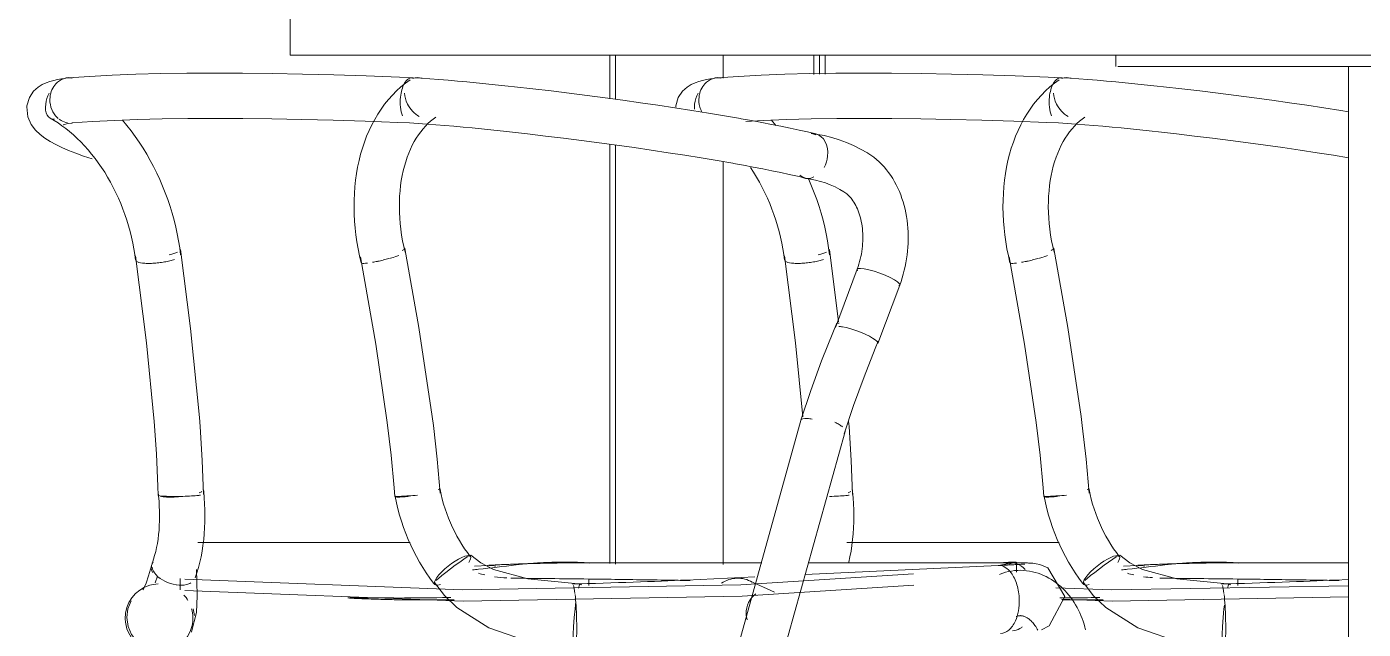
# Model space of a CAD drawing. Header units: inches. Extents: x 21386 to 98862, y -290 to 853.
# Drawn here: x 35763.98 to 35793.45, y 16.09 to 29.37 of the extents above; entities that cross this region are included whole.
import ezdxf

# ---------------------------------------------------------------- set-up
doc = ezdxf.new("R2010")
doc.units = ezdxf.units.IN
doc.header["$MEASUREMENT"] = 0
for name, color, linetype, lineweight in [('A-GLAZ-CWMG', 51, 'Continuous', 13), ('I-FURN', 30, 'Continuous', 13), ('I-WALL', 2, 'Continuous', 13)]:
    doc.layers.add(name, color=color, linetype=linetype, lineweight=lineweight)

# ---------------------------------------------------------------- blocks, each defined once
blk = doc.blocks.new('Falcon 7700 Series Pedestal Base - 36_ Square Top x 30_ - Wheelchair Height-460525-Building Section - East_West looking South')
at = {"layer": 'I-FURN', "color": 8, "lineweight": 9}
for p, q in [((-26223.344, 30), (-26223.344, 28.75)), ((-26197.888, 28.75), (-26223.344, 28.75)), ((-26205.138, 28.75), (-26205.138, 28.5)), ((-26202.806, 28.5), (-26205.096, 28.5)), ((-26202.806, 28.5), (-26202.589, 28.5)), ((-26202.589, 28.5), (-26202.806, 28.5)), ((-26199.51, 28.5), (-26202.589, 28.5)), ((-26200.01, 0.75), (-26200.01, 28.5))]:
    blk.add_line(p, q, dxfattribs=at)
blk = doc.blocks.new('HermanMiller_Collection_Air-Chair_SideChair_Arms - Arms-V156-Building Section - East_West looking South')
at = {"layer": 'I-FURN', "color": 8, "lineweight": 9}
for p, q in [((-26140.867, 27.627), (-26140.869, 27.605)), ((-26123.428, 27), (-26123.573, 27.021)), ((-26123.688, 26.027), (-26123.591, 26.014)), ((-26122.559, 24.025), (-26123.039, 22.742)), ((-26122.102, 22.392), (-26121.621, 23.678)), ((-26121.644, 23.661), (-26121.621, 23.678)), ((-26123.792, 20.719), (-26129.567, 0)), ((-26128.529, 0), (-26122.828, 20.451)), ((-26131.079, 17.721), (-26131.079, 17.711)), ((-26138.125, 17.42), (-26138.098, 17.342)), ((-26130.695, 17.496), (-26130.997, 17.48)), ((-26128.709, 17.552), (-26124.661, 17.551)), ((-26119.448, 17.496), (-26123.709, 17.296)), ((-26119.05, 17.347), (-26119.05, 17.565)), ((-26137.987, 17.26), (-26138.036, 17.109)), ((-26137.487, 17.208), (-26137.487, 16.957)), ((-26128.476, 17.195), (-26128.476, 17.053)), ((-26124.819, 17.244), (-26126.321, 17.173)), ((-26124.381, 16.908), (-26124.937, 17.157)), ((-26128.639, 17.066), (-26128.657, 17.091)), ((-26137.198, 16.537), (-26137.173, 16.387))]:
    blk.add_line(p, q, dxfattribs=at)
at = {"layer": 'I-FURN', "color": 8, "lineweight": 9, "flags": 128}
for points in [[(-26139.955, 28.25), (-26139.486, 28.28), (-26138.989, 28.306), (-26138.465, 28.326), (-26137.914, 28.34), (-26137.337, 28.35), (-26136.735, 28.353), (-26136.11, 28.352), (-26135.461, 28.345), (-26134.79, 28.332), (-26134.097, 28.314), (-26133.385, 28.291), (-26132.654, 28.263), (-26132.378, 28.251)], [(-26140.867, 27.627), (-26140.811, 27.817), (-26140.717, 27.954), (-26140.619, 28.041), (-26140.527, 28.098), (-26140.442, 28.137), (-26140.359, 28.167), (-26140.275, 28.191), (-26140.19, 28.211), (-26140.1, 28.228), (-26140.006, 28.243), (-26139.979, 28.247)], [(-26132.414, 28.206), (-26132.519, 28.13), (-26132.619, 28.048), (-26132.716, 27.961), (-26132.807, 27.868), (-26132.895, 27.77), (-26132.978, 27.667), (-26133.056, 27.559), (-26133.129, 27.447), (-26133.198, 27.331), (-26133.262, 27.211), (-26133.321, 27.088), (-26133.375, 26.961), (-26133.424, 26.83), (-26133.469, 26.697), (-26133.509, 26.561), (-26133.543, 26.422), (-26133.574, 26.281), (-26133.599, 26.138), (-26133.619, 25.993), (-26133.635, 25.845), (-26133.646, 25.697), (-26133.652, 25.547), (-26133.653, 25.395), (-26133.65, 25.243), (-26133.642, 25.09), (-26133.63, 24.936), (-26133.613, 24.782), (-26133.591, 24.628), (-26133.565, 24.474), (-26133.534, 24.32), (-26133.499, 24.167)], [(-26132.376, 28.251), (-26132.18, 28.238), (-26131.982, 28.224), (-26131.781, 28.209), (-26131.578, 28.193), (-26131.373, 28.176), (-26131.166, 28.158), (-26130.958, 28.139), (-26130.748, 28.118), (-26130.538, 28.097), (-26130.328, 28.075), (-26130.252, 28.066)], [(-26125.131, 27.348), (-26125.482, 27.409), (-26125.84, 27.468), (-26126.205, 27.527), (-26126.577, 27.585), (-26126.955, 27.642), (-26127.338, 27.698), (-26127.725, 27.753), (-26128.116, 27.806), (-26128.511, 27.858), (-26128.909, 27.909), (-26129.309, 27.958), (-26129.711, 28.005), (-26130.113, 28.051), (-26130.252, 28.066)], [(-26140.869, 27.605), (-26140.847, 27.389), (-26140.772, 27.218), (-26140.677, 27.092), (-26140.575, 26.996), (-26140.467, 26.915), (-26140.352, 26.843), (-26140.228, 26.776), (-26140.093, 26.712), (-26139.946, 26.648), (-26139.787, 26.586), (-26139.615, 26.523), (-26139.43, 26.461)], [(-26140.35, 27.355), (-26140.264, 27.306), (-26140.179, 27.252), (-26140.093, 27.193), (-26140.008, 27.13), (-26139.923, 27.062), (-26139.839, 26.99), (-26139.757, 26.913), (-26139.675, 26.833), (-26139.595, 26.748), (-26139.516, 26.66), (-26139.439, 26.567), (-26139.364, 26.472), (-26139.291, 26.372), (-26139.22, 26.27), (-26139.151, 26.164), (-26139.085, 26.056), (-26139.022, 25.944), (-26138.961, 25.831), (-26138.903, 25.715), (-26138.849, 25.597), (-26138.797, 25.477), (-26138.749, 25.355), (-26138.704, 25.233), (-26138.662, 25.109), (-26138.624, 24.984), (-26138.589, 24.858), (-26138.558, 24.732), (-26138.531, 24.605), (-26138.507, 24.479), (-26138.487, 24.353), (-26138.471, 24.228)], [(-26140.067, 27.21), (-26140.057, 27.213), (-26140.032, 27.221), (-26139.992, 27.231), (-26139.941, 27.241), (-26139.878, 27.251), (-26139.85, 27.256)], [(-26139.875, 27.253), (-26139.421, 27.283), (-26138.937, 27.307), (-26138.425, 27.327), (-26137.884, 27.341), (-26137.317, 27.35), (-26136.725, 27.353), (-26136.107, 27.352), (-26135.466, 27.344), (-26134.802, 27.332), (-26134.116, 27.314), (-26133.41, 27.291), (-26132.685, 27.263), (-26132.428, 27.252)], [(-26138.758, 27.313), (-26138.662, 27.196), (-26138.568, 27.076), (-26138.477, 26.953), (-26138.389, 26.826), (-26138.305, 26.696), (-26138.224, 26.563), (-26138.146, 26.427), (-26138.072, 26.289), (-26138.002, 26.148), (-26137.936, 26.005), (-26137.873, 25.86), (-26137.815, 25.713), (-26137.76, 25.564), (-26137.71, 25.414), (-26137.664, 25.263), (-26137.621, 25.111), (-26137.584, 24.958), (-26137.55, 24.804), (-26137.521, 24.65), (-26137.497, 24.496), (-26137.477, 24.342)], [(-26131.85, 27.38), (-26131.909, 27.337), (-26131.967, 27.29), (-26132.024, 27.239), (-26132.078, 27.183), (-26132.132, 27.123), (-26132.183, 27.059), (-26132.233, 26.991), (-26132.281, 26.918), (-26132.326, 26.842), (-26132.369, 26.761), (-26132.409, 26.676), (-26132.447, 26.587), (-26132.482, 26.495), (-26132.514, 26.399), (-26132.543, 26.299), (-26132.569, 26.196), (-26132.592, 26.091), (-26132.611, 25.982), (-26132.627, 25.87), (-26132.639, 25.756), (-26132.647, 25.64), (-26132.652, 25.521), (-26132.653, 25.401), (-26132.651, 25.279), (-26132.644, 25.156), (-26132.634, 25.032), (-26132.62, 24.907), (-26132.603, 24.781), (-26132.581, 24.655), (-26132.556, 24.529), (-26132.528, 24.402)], [(-26132.43, 27.252), (-26132.24, 27.24), (-26132.047, 27.226), (-26131.85, 27.212), (-26131.652, 27.196), (-26131.451, 27.179), (-26131.249, 27.162), (-26131.045, 27.143), (-26130.84, 27.123), (-26130.634, 27.102), (-26130.428, 27.08), (-26130.361, 27.072)], [(-26123.472, 27.012), (-26123.653, 27.054), (-26123.842, 27.096), (-26124.038, 27.138), (-26124.24, 27.18), (-26124.449, 27.222), (-26124.665, 27.263), (-26124.887, 27.304), (-26125.114, 27.345), (-26125.131, 27.348)], [(-26125.304, 26.363), (-26125.649, 26.423), (-26126.002, 26.482), (-26126.362, 26.54), (-26126.729, 26.597), (-26127.102, 26.653), (-26127.48, 26.708), (-26127.862, 26.762), (-26128.249, 26.815), (-26128.64, 26.867), (-26129.033, 26.917), (-26129.429, 26.965), (-26129.826, 27.012), (-26130.224, 27.057), (-26130.361, 27.072)], [(-26122.334, 26.592), (-26122.484, 26.678), (-26122.638, 26.755), (-26122.796, 26.823), (-26122.957, 26.883), (-26123.12, 26.933), (-26123.286, 26.973), (-26123.428, 27)], [(-26121.621, 23.678), (-26121.593, 23.758), (-26121.567, 23.839), (-26121.543, 23.921), (-26121.522, 24.004), (-26121.502, 24.087), (-26121.486, 24.171), (-26121.471, 24.256), (-26121.459, 24.341), (-26121.449, 24.426), (-26121.442, 24.511), (-26121.437, 24.596), (-26121.435, 24.682), (-26121.435, 24.767), (-26121.437, 24.852), (-26121.442, 24.936), (-26121.45, 25.02), (-26121.46, 25.104), (-26121.472, 25.187), (-26121.487, 25.269), (-26121.504, 25.35), (-26121.525, 25.431), (-26121.547, 25.51), (-26121.572, 25.588), (-26121.6, 25.665), (-26121.63, 25.741), (-26121.663, 25.815), (-26121.698, 25.887), (-26121.736, 25.958), (-26121.777, 26.027), (-26121.82, 26.094), (-26121.866, 26.159), (-26121.914, 26.222), (-26121.966, 26.282), (-26122.019, 26.34), (-26122.075, 26.395), (-26122.134, 26.448), (-26122.195, 26.497), (-26122.259, 26.544), (-26122.325, 26.587), (-26122.334, 26.592)], [(-26123.704, 26.039), (-26123.876, 26.079), (-26124.056, 26.119), (-26124.244, 26.16), (-26124.439, 26.2), (-26124.641, 26.24), (-26124.851, 26.281), (-26125.066, 26.321), (-26125.287, 26.36), (-26125.304, 26.363)], [(-26123.591, 26.014), (-26123.48, 25.992), (-26123.37, 25.964), (-26123.26, 25.93), (-26123.152, 25.889), (-26123.045, 25.841), (-26122.94, 25.788), (-26122.852, 25.737)], [(-26122.852, 25.737), (-26122.83, 25.722), (-26122.807, 25.706), (-26122.785, 25.689), (-26122.762, 25.669), (-26122.74, 25.647), (-26122.718, 25.623), (-26122.695, 25.597), (-26122.674, 25.569), (-26122.652, 25.539), (-26122.631, 25.507), (-26122.611, 25.472), (-26122.591, 25.436), (-26122.572, 25.398), (-26122.554, 25.358), (-26122.537, 25.316), (-26122.521, 25.272), (-26122.506, 25.226), (-26122.492, 25.179), (-26122.48, 25.131), (-26122.469, 25.081), (-26122.46, 25.03), (-26122.452, 24.977), (-26122.445, 24.924), (-26122.44, 24.87), (-26122.437, 24.815), (-26122.435, 24.759), (-26122.435, 24.703), (-26122.436, 24.646), (-26122.439, 24.59), (-26122.444, 24.532), (-26122.45, 24.475), (-26122.458, 24.418), (-26122.467, 24.361), (-26122.478, 24.305), (-26122.491, 24.249), (-26122.505, 24.194), (-26122.521, 24.139), (-26122.538, 24.085), (-26122.557, 24.032), (-26122.559, 24.025)], [(-26137.063, 20.756), (-26137.259, 22.72), (-26137.481, 24.462)], [(-26131.93, 20.78), (-26132.222, 22.744), (-26132.531, 24.486)], [(-26138.472, 24.323), (-26138.23, 22.401), (-26138.06, 20.671)], [(-26133.513, 24.299), (-26133.176, 22.377), (-26132.921, 20.647)], [(-26122.559, 24.025), (-26122.56, 24.024), (-26122.551, 23.995)], [(-26122.403, 24.038), (-26122.483, 24.046), (-26122.536, 24.042), (-26122.559, 24.025)], [(-26122.063, 23.942), (-26122.185, 23.984), (-26122.301, 24.016), (-26122.403, 24.038)], [(-26121.739, 23.793), (-26121.832, 23.844), (-26121.942, 23.894), (-26122.063, 23.942)], [(-26121.621, 23.678), (-26121.621, 23.679), (-26121.63, 23.708), (-26121.67, 23.747), (-26121.739, 23.793)], [(-26123.802, 20.698), (-26123.582, 21.355), (-26123.343, 22.009), (-26123.085, 22.66), (-26123.016, 22.826)], [(-26122.849, 20.394), (-26122.638, 21.025), (-26122.409, 21.653), (-26122.161, 22.279), (-26122.094, 22.438)], [(-26138.06, 20.671), (-26138.009, 19.953), (-26137.978, 19.232), (-26137.974, 19.041)], [(-26136.974, 19.062), (-26137, 19.812), (-26137.047, 20.56), (-26137.063, 20.756)], [(-26132.921, 20.647), (-26132.834, 19.929), (-26132.768, 19.207), (-26132.754, 19.017)], [(-26131.757, 19.086), (-26131.82, 19.837), (-26131.904, 20.584), (-26131.93, 20.78)], [(-26137.157, 17.218), (-26137.119, 17.332), (-26137.084, 17.448), (-26137.054, 17.567), (-26137.027, 17.688), (-26137.004, 17.812), (-26136.984, 17.937), (-26136.968, 18.064), (-26136.956, 18.192), (-26136.947, 18.322), (-26136.942, 18.453), (-26136.94, 18.585), (-26136.942, 18.719), (-26136.947, 18.853), (-26136.956, 18.987), (-26136.968, 19.122), (-26136.972, 19.161)], [(-26131.089, 17.694), (-26131.152, 17.778), (-26131.214, 17.864), (-26131.273, 17.953), (-26131.329, 18.045), (-26131.383, 18.138), (-26131.434, 18.234), (-26131.482, 18.333), (-26131.528, 18.432), (-26131.57, 18.534), (-26131.609, 18.637), (-26131.645, 18.741), (-26131.678, 18.846), (-26131.707, 18.953), (-26131.733, 19.059), (-26131.756, 19.167), (-26131.762, 19.197)], [(-26138.1, 17.551), (-26138.073, 17.631), (-26138.049, 17.714), (-26138.026, 17.8), (-26138.007, 17.889), (-26137.989, 17.981), (-26137.974, 18.076), (-26137.962, 18.174), (-26137.952, 18.274), (-26137.946, 18.376), (-26137.941, 18.48), (-26137.94, 18.585), (-26137.941, 18.692), (-26137.946, 18.801), (-26137.953, 18.91), (-26137.963, 19.02), (-26137.966, 19.052)], [(-26132.745, 19.015), (-26132.717, 18.877), (-26132.685, 18.74), (-26132.649, 18.603), (-26132.608, 18.468), (-26132.563, 18.334), (-26132.514, 18.201), (-26132.461, 18.07), (-26132.403, 17.941), (-26132.342, 17.815), (-26132.277, 17.69), (-26132.209, 17.568), (-26132.136, 17.448), (-26132.06, 17.331), (-26131.981, 17.217), (-26131.898, 17.106), (-26131.874, 17.075)], [(-26131.529, 17.42), (-26131.424, 17.498), (-26131.323, 17.57), (-26131.233, 17.633), (-26131.159, 17.681), (-26131.106, 17.711), (-26131.079, 17.721)], [(-26131.077, 17.72), (-26130.858, 17.551), (-26130.577, 17.407), (-26129.822, 17.196), (-26128.711, 17.092), (-26128.657, 17.091)], [(-26138.122, 17.486), (-26138.182, 17.262), (-26138.238, 17.101), (-26138.286, 16.996), (-26138.309, 16.958), (-26138.31, 16.955)], [(-26138.08, 17.57), (-26138.119, 17.498), (-26138.125, 17.42)], [(-26137.129, 17.406), (-26137.116, 17.13), (-26137.11, 16.828), (-26137.129, 16.455), (-26137.236, 16.033), (-26137.24, 16.024)], [(-26131.847, 17.159), (-26131.794, 17.207), (-26131.72, 17.27), (-26131.63, 17.342), (-26131.529, 17.42)], [(-26130.708, 17.495), (-26130.682, 17.497), (-26130.656, 17.498), (-26130.629, 17.5), (-26130.6, 17.502), (-26130.57, 17.504), (-26130.538, 17.505), (-26130.506, 17.507), (-26130.472, 17.509), (-26130.436, 17.511), (-26130.4, 17.512), (-26130.362, 17.514), (-26130.324, 17.516), (-26130.284, 17.518), (-26130.243, 17.519), (-26130.201, 17.521), (-26130.158, 17.523), (-26130.115, 17.524), (-26130.07, 17.526), (-26130.025, 17.527), (-26129.98, 17.529), (-26129.933, 17.53), (-26129.886, 17.532), (-26129.839, 17.533), (-26129.792, 17.535), (-26129.744, 17.536), (-26129.695, 17.537), (-26129.647, 17.539), (-26129.599, 17.54), (-26129.55, 17.541), (-26129.502, 17.542), (-26129.454, 17.543), (-26129.406, 17.544), (-26129.358, 17.545), (-26129.311, 17.546), (-26129.264, 17.547), (-26129.217, 17.548), (-26129.171, 17.548), (-26129.126, 17.549), (-26129.082, 17.55), (-26129.038, 17.55), (-26128.995, 17.551), (-26128.953, 17.551), (-26128.912, 17.552), (-26128.872, 17.552), (-26128.833, 17.552), (-26128.795, 17.552), (-26128.758, 17.552), (-26128.723, 17.552), (-26128.709, 17.552)], [(-26123.638, 17.551), (-26121.278, 17.55), (-26119.155, 17.552)], [(-26118.861, 17.526), (-26118.863, 17.526), (-26118.87, 17.526), (-26118.88, 17.525), (-26118.893, 17.523), (-26118.909, 17.522), (-26118.927, 17.521), (-26118.947, 17.52), (-26118.969, 17.518), (-26118.993, 17.517), (-26119.019, 17.515), (-26119.047, 17.514), (-26119.076, 17.512), (-26119.107, 17.51), (-26119.14, 17.509), (-26119.174, 17.507), (-26119.209, 17.506), (-26119.245, 17.504), (-26119.283, 17.502), (-26119.322, 17.501), (-26119.362, 17.499), (-26119.403, 17.498), (-26119.444, 17.496), (-26119.445, 17.496)], [(-26117.983, 16.809), (-26118.356, 17.439), (-26118.534, 17.514), (-26118.61, 17.532), (-26118.653, 17.538), (-26118.685, 17.542), (-26118.711, 17.544), (-26118.734, 17.546), (-26118.757, 17.547), (-26118.779, 17.548), (-26118.802, 17.549), (-26118.826, 17.55), (-26118.851, 17.55), (-26118.877, 17.551), (-26118.905, 17.551), (-26118.933, 17.552), (-26118.963, 17.552), (-26118.995, 17.552), (-26119.027, 17.552), (-26119.061, 17.552), (-26119.096, 17.552), (-26119.132, 17.552), (-26119.156, 17.552)], [(-26117.523, 16.073), (-26117.54, 16.137), (-26117.558, 16.201), (-26117.579, 16.264), (-26117.602, 16.326), (-26117.626, 16.388), (-26117.653, 16.448), (-26117.681, 16.508), (-26117.712, 16.566), (-26117.744, 16.623), (-26117.778, 16.679), (-26117.814, 16.734), (-26117.852, 16.787), (-26117.892, 16.838), (-26117.934, 16.888), (-26117.977, 16.937), (-26118.023, 16.983), (-26118.07, 17.028), (-26118.119, 17.07), (-26118.17, 17.11), (-26118.222, 17.148), (-26118.276, 17.184), (-26118.332, 17.217), (-26118.39, 17.248), (-26118.448, 17.276), (-26118.508, 17.301), (-26118.57, 17.323), (-26118.632, 17.342), (-26118.696, 17.357), (-26118.76, 17.37), (-26118.825, 17.379), (-26118.89, 17.385), (-26118.956, 17.387), (-26119.021, 17.385), (-26119.027, 17.385)], [(-26138.155, 17.056), (-26138.082, 17.074), (-26138.025, 17.084), (-26137.972, 17.092)], [(-26137.381, 17.193), (-26131.258, 16.956), (-26125.126, 17.064), (-26121.317, 17.307)], [(-26131.877, 17.12), (-26131.661, 16.832), (-26131.385, 16.565), (-26130.679, 16.122), (-26129.705, 15.777), (-26128.789, 15.597)], [(-26126.321, 17.173), (-26126.453, 17.167), (-26126.59, 17.161), (-26126.731, 17.155), (-26126.877, 17.149), (-26127.026, 17.143), (-26127.179, 17.137), (-26127.336, 17.132), (-26127.495, 17.126), (-26127.658, 17.12), (-26127.823, 17.115), (-26127.99, 17.109), (-26128.159, 17.104), (-26128.331, 17.098), (-26128.503, 17.093), (-26128.677, 17.088), (-26128.837, 17.084)], [(-26119.027, 17.385), (-26119.092, 17.38), (-26119.157, 17.371), (-26119.222, 17.359), (-26119.286, 17.343), (-26119.348, 17.325), (-26119.41, 17.303), (-26119.421, 17.298)], [(-26137.382, 16.943), (-26131.244, 16.705), (-26125.099, 16.815), (-26121.313, 17.056)], [(-26128.657, 17.091), (-26128.68, 17.066), (-26128.705, 16.991)], [(-26117.983, 16.809), (-26118.325, 16.16), (-26118.499, 16.077)], [(-26138.663, 16.344), (-26138.639, 16.537), (-26138.566, 16.717)], [(-26128.761, 16.696), (-26128.781, 16.537), (-26128.801, 16.344)], [(-26137.91, 15.597), (-26138.103, 15.622), (-26138.284, 15.697), (-26138.44, 15.816), (-26138.559, 15.97), (-26138.636, 16.151), (-26138.663, 16.344)], [(-26128.801, 16.344), (-26128.815, 16.151), (-26128.823, 15.97), (-26128.824, 15.816), (-26128.818, 15.697), (-26128.805, 15.622), (-26128.787, 15.597)], [(-26119.051, 16.369), (-26119.038, 16.374), (-26119.026, 16.378), (-26119.013, 16.381), (-26119.001, 16.383), (-26118.989, 16.385), (-26118.977, 16.386), (-26118.974, 16.386)], [(-26118.974, 16.386), (-26118.962, 16.387), (-26118.95, 16.386), (-26118.938, 16.385), (-26118.925, 16.384), (-26118.912, 16.381), (-26118.899, 16.378), (-26118.885, 16.374), (-26118.871, 16.369), (-26118.856, 16.363), (-26118.841, 16.356), (-26118.825, 16.347), (-26118.809, 16.338), (-26118.793, 16.327), (-26118.776, 16.315), (-26118.759, 16.302), (-26118.742, 16.287), (-26118.725, 16.271), (-26118.707, 16.253), (-26118.69, 16.234), (-26118.673, 16.214), (-26118.656, 16.192), (-26118.639, 16.169), (-26118.623, 16.145), (-26118.607, 16.119), (-26118.592, 16.092), (-26118.577, 16.064)]]:
    blk.add_lwpolyline(points, dxfattribs=at)
at = {"layer": 'I-FURN', "color": 8, "lineweight": 9}
for centre, major_axis, ratio, start_param, end_param in [((-26140.109, 27.793), (0.241, 0.438), 0.575844, 0.052593, 0.576192), ((-26132.132, 27.793), (-0.282, 0.413), 0.716528, 5.57384, 6.097439), ((-26140.109, 27.793), (0.241, 0.438), 0.575844, 1.623389, 2.146988), ((-26132.132, 27.793), (-0.282, 0.413), 0.716528, 0.861451, 1.38505), ((-26140.109, 27.793), (0.241, 0.438), 0.575844, 2.146988, 3.455985), ((-26132.132, 27.793), (-0.282, 0.413), 0.716528, 1.38505, 2.170448), ((-26123.63, 26.524), (0.057, 0.497), 0.711436, 6.24849, 6.283185), ((-26123.63, 26.524), (0.057, 0.497), 0.711436, 5.98669, 6.24849), ((-26123.588, 26.525), (0.116, 0.486), 0.74611, 4.877543, 6.283185), ((-26123.588, 26.525), (0.116, 0.486), 0.74611, 4.353944, 4.877543), ((-26123.588, 26.525), (0.116, 0.486), 0.74611, 2.783148, 3.044947), ((-26123.63, 26.524), (0.057, 0.497), 0.711436, 2.845098, 3.106897), ((-26123.63, 26.524), (0.057, 0.497), 0.711436, 3.106897, 3.630496), ((-26133.022, 24.392), (0.491, 0.093), 0.137076, 5.750632, 6.274231), ((-26133.022, 24.392), (0.491, 0.093), 0.137076, 0, 0.252845), ((-26137.974, 24.285), (0.497, 0.057), 0.234229, 3.138866, 3.141593), ((-26137.974, 24.285), (0.497, 0.057), 0.234229, 3.400666, 3.924264), ((-26137.974, 24.285), (0.497, 0.057), 0.234229, 4.452168, 4.709663), ((-26137.974, 24.285), (0.497, 0.057), 0.234229, 4.713014, 4.971462), ((-26137.974, 24.285), (0.497, 0.057), 0.234229, 4.975221, 5.233261), ((-26137.977, 24.392), (0.495, 0.07), 0.185134, 5.21887, 5.480669), ((-26137.974, 24.285), (0.497, 0.057), 0.234229, 5.239572, 5.495061), ((-26137.977, 24.392), (0.495, 0.07), 0.185134, 5.480669, 5.742468), ((-26133.013, 24.285), (0.486, 0.118), 0.11091, 3.117428, 3.141593), ((-26133.013, 24.285), (0.486, 0.118), 0.11091, 4.192229, 4.426425), ((-26133.013, 24.285), (0.486, 0.118), 0.11091, 4.449986, 4.688225), ((-26133.013, 24.285), (0.486, 0.118), 0.11091, 4.712585, 4.950024), ((-26133.013, 24.285), (0.486, 0.118), 0.11091, 4.977051, 5.211823), ((-26133.013, 24.285), (0.486, 0.118), 0.11091, 5.243425, 5.473623), ((-26137.974, 24.285), (0.497, 0.057), 0.234229, 3.93217, 4.186064), ((-26137.974, 24.285), (0.497, 0.057), 0.234229, 4.197005, 4.447863), ((-26133.013, 24.285), (0.486, 0.118), 0.11091, 3.379228, 3.902826), ((-26122.555, 22.632), (-0.461, 0.194), 0.144221, 5.822246, 6.345845), ((-26122.57, 22.567), (-0.468, 0.175), 0.191458, 5.509821, 5.771621), ((-26122.57, 22.567), (-0.468, 0.175), 0.191458, 3.939025, 5.509821), ((-26122.57, 22.567), (-0.468, 0.175), 0.191458, 3.141593, 3.939025), ((-26123.326, 20.546), (-0.476, 0.152), 0.239355, 5.543411, 6.328809), ((-26123.326, 20.546), (-0.476, 0.152), 0.239355, 5.282674, 5.542834), ((-26123.31, 20.585), (-0.482, 0.134), 0.301377, 3.976352, 4.23196), ((-26123.31, 20.585), (-0.482, 0.134), 0.301377, 3.714553, 3.976352), ((-26132.253, 19.106), (0.492, 0.091), 0.107353, 5.872701, 6.396299), ((-26137.474, 19.052), (0.5, 0.01), 0.069551, 2.877975, 3.139774), ((-26137.474, 19.052), (0.5, 0.01), 0.069551, 3.141593, 3.925172), ((-26137.469, 19.106), (0.497, 0.055), 0.180952, 3.008611, 3.27041), ((-26137.469, 19.106), (0.497, 0.055), 0.180952, 3.532209, 3.794009), ((-26137.469, 19.106), (0.497, 0.055), 0.180952, 3.794009, 4.579407), ((-26137.474, 19.052), (0.5, 0.01), 0.069551, 3.925172, 5.495969), ((-26137.474, 19.052), (0.5, 0.01), 0.069551, 5.495969, 5.757768), ((-26137.469, 19.106), (0.497, 0.055), 0.180952, 5.626605, 5.888404), ((-26132.253, 19.106), (0.492, 0.091), 0.107353, 2.992907, 4.040105), ((-26132.256, 19.052), (0.499, 0.035), 0.020295, 2.880196, 3.141593), ((-26132.256, 19.052), (0.499, 0.035), 0.020295, 3.141996, 3.927394), ((-26132.256, 19.052), (0.499, 0.035), 0.020295, 3.927394, 4.712792), ((-26132.253, 19.106), (0.492, 0.091), 0.107353, 4.040105, 4.301904), ((-26131.481, 17.385), (0.393, 0.31), 0.26753, 0.631223, 2.202019), ((-26131.481, 17.385), (0.393, 0.31), 0.26753, 5.605411, 6.914408), ((-26137.628, 17.385), (-0.471, 0.167), 0.596783, 0.315622, 0.839221), ((-26137.628, 17.385), (-0.471, 0.167), 0.596783, 0, 0.053822), ((-26135.455, 101.858), (0, 84.692), 0.707107, 3.217566, 3.231436), ((-26137.628, 17.385), (-0.471, 0.167), 0.596783, 0.839221, 1.886418), ((-26137.628, 17.385), (-0.471, 0.167), 0.596783, 2.410017, 2.671816), ((-26131.481, 17.385), (0.393, 0.31), 0.26753, 2.202019, 3.772816), ((-26125.196, 16.463), (0.021, 0.75), 0.90616, 0.058382, 0.581981), ((-26125.196, 16.463), (0.021, 0.75), 0.90616, 5.817968, 6.341567), ((-26137.952, 16.334), (-0.202, 0.722), 0.995009, 0, 1.3209), ((-26137.628, 17.385), (-0.471, 0.167), 0.596783, 1.903362, 2.410017), ((-26137.952, 16.334), (-0.202, 0.722), 0.995009, 4.986091, 5.185919), ((-26128.817, 16.334), (-0.02, 0.75), 0.096081, 5.515178, 5.996591), ((-26128.817, 16.334), (-0.02, 0.75), 0.096081, 4.687594, 5.472992), ((-26124.554, 16.444), (0.014, 0.5), 0.90616, 0.581981, 1.629178), ((-26137.952, 16.334), (-0.202, 0.722), 0.995009, 4.462492, 4.714879), ((-26137.952, 16.334), (-0.202, 0.722), 0.995009, 1.3209, 2.891696), ((-26137.952, 16.334), (-0.202, 0.722), 0.995009, 2.891696, 4.462492), ((-26128.817, 16.334), (-0.02, 0.75), 0.096081, 3.116798, 4.687594), ((-26124.554, 16.444), (0.014, 0.5), 0.90616, 1.629178, 1.890978)]:
    blk.add_ellipse(centre, major_axis=major_axis, ratio=ratio, start_param=start_param, end_param=end_param, dxfattribs=at)
for points, knots in [([(-26140.356, 27.825), (-26140.349, 27.881), (-26140.32, 27.989), (-26140.221, 28.139), (-26140.12, 28.206), (-26140.057, 28.228)], [-1, -1, -1, -1, -0.7857143, -0.5714286, -0.2857143, -0.2857143, -0.2857143, -0.2857143]), ([(-26139.979, 28.247), (-26139.973, 28.248), (-26139.933, 28.252), (-26139.893, 28.251), (-26139.86, 28.245)], [-0.1714327, -0.1714327, -0.1714327, -0.1714327, -0.1428571, 0, 0, 0, 0]), ([(-26132.629, 27.825), (-26132.623, 27.881), (-26132.602, 27.989), (-26132.542, 28.139), (-26132.47, 28.225), (-26132.4, 28.253), (-26132.365, 28.251), (-26132.348, 28.245)], [-1, -1, -1, -1, -0.785714, -0.571429, -0.285714, -0.142857, 0, 0, 0, 0]), ([(-26140.173, 27.353), (-26140.194, 27.37), (-26140.265, 27.44), (-26140.35, 27.598), (-26140.364, 27.751), (-26140.356, 27.825)], [-0.6825915, -0.6825915, -0.6825915, -0.6825915, -0.5714286, -0.2857143, 0, 0, 0, 0]), ([(-26139.97, 27.257), (-26140.019, 27.266), (-26140.084, 27.289), (-26140.14, 27.328), (-26140.154, 27.339)], [-0.9989319, -0.9989319, -0.9989319, -0.9989319, -0.7857143, -0.7142857, -0.7142857, -0.7142857, -0.7142857]), ([(-26137.096, 18.004), (-26136.319, 18), (-26134.781, 17.997), (-26133.197, 18.001), (-26132.417, 18.003)], [-0.9268801, -0.9268801, -0.9268801, -0.9268801, -0.5, -0.0910372, -0.0910372, -0.0910372, -0.0910372]), ([(-26119.371, 17.51), (-26119.241, 17.527), (-26119.047, 17.555), (-26119.033, 17.573), (-26119.202, 17.568), (-26119.369, 17.557), (-26119.466, 17.55)], [-0.9999956, -0.9999956, -0.9999956, -0.9999956, -0.7, -0.4, -0.2, 0, 0, 0, 0]), ([(-26118.985, 16.742), (-26118.988, 16.855), (-26119.024, 17.08), (-26119.145, 17.328), (-26119.292, 17.466), (-26119.387, 17.496), (-26119.434, 17.496)], [0, 0, 0, 0, 0.285714, 0.571429, 0.785714, 1, 1, 1, 1]), ([(-26119.172, 17.552), (-26119.097, 17.556), (-26118.984, 17.523), (-26118.885, 17.438), (-26118.855, 17.405)], [0, 0, 0, 0, 0.2857143, 0.4285714, 0.4285714, 0.4285714, 0.4285714]), ([(-26130.196, 17.215), (-26129.91, 17.212), (-26129.333, 17.205), (-26128.76, 17.198), (-26128.476, 17.195)], [-0.9960968, -0.9960968, -0.9960968, -0.9960968, -0.5, 0, 0, 0, 0]), ([(-26128.476, 17.195), (-26128.254, 17.192), (-26127.816, 17.186), (-26127.187, 17.177), (-26126.662, 17.169), (-26126.356, 17.164), (-26126.239, 17.162)], [-1, -1, -1, -1, -0.75, -0.5, -0.25, -0.0877777, -0.0877777, -0.0877777, -0.0877777]), ([(-26131.443, 16.733), (-26131.554, 16.733), (-26131.982, 16.732), (-26132.41, 16.735), (-26132.727, 16.739)], [-0.6740348, -0.6740348, -0.6740348, -0.6740348, -0.5, 0, 0, 0, 0]), ([(-26119.397, 15.997), (-26119.335, 15.996), (-26119.209, 16.045), (-26119.07, 16.24), (-26118.996, 16.489), (-26118.983, 16.657), (-26118.985, 16.742)], [0, 0, 0, 0, 0.285714, 0.571429, 0.785714, 1, 1, 1, 1]), ([(-26118.92, 16.138), (-26118.936, 16.125), (-26119.005, 16.078), (-26119.079, 16.056), (-26119.135, 16.053)], [0.7142857, 0.7142857, 0.7142857, 0.7142857, 0.7857143, 1, 1, 1, 1])]:
    blk.add_open_spline(points, degree=3, knots=knots, dxfattribs=at)
for points in [[(-26132.587, 27.411), (-26132.608, 27.466), (-26132.638, 27.598), (-26132.637, 27.751), (-26132.629, 27.825)], [(-26130.908, 17.41), (-26130.952, 17.405), (-26130.996, 17.401), (-26131.039, 17.396)], [(-26130.525, 17.477), (-26130.573, 17.49), (-26130.622, 17.497), (-26130.672, 17.496)], [(-26128.451, 17.548), (-26128.527, 17.555), (-26128.712, 17.566), (-26129.058, 17.57), (-26129.432, 17.56), (-26129.791, 17.539), (-26129.995, 17.519), (-26130.081, 17.508)], [(-26119.284, 17.527), (-26119.248, 17.541), (-26119.21, 17.55), (-26119.172, 17.552)], [(-26130.91, 17.322), (-26130.864, 17.309), (-26130.818, 17.296), (-26130.771, 17.285)], [(-26130.556, 17.245), (-26130.466, 17.231), (-26130.375, 17.224), (-26130.283, 17.219)], [(-26132.727, 16.739), (-26132.779, 16.74), (-26132.9, 16.742), (-26133.114, 16.748), (-26133.334, 16.755), (-26133.535, 16.763), (-26133.692, 16.771), (-26133.785, 16.777), (-26133.805, 16.782), (-26133.747, 16.784), (-26133.663, 16.784), (-26133.611, 16.783)], [(-26133.611, 16.783), (-26133.294, 16.779), (-26132.659, 16.774), (-26132.024, 16.779), (-26131.706, 16.784)], [(-26131.706, 16.784), (-26131.652, 16.784), (-26131.588, 16.785), (-26131.519, 16.784)]]:
    blk.add_open_spline(points, degree=3, dxfattribs=at)
blk = doc.blocks.new('HermanMiller_Collection_Air-Chair_SideChair_Arms - Arms-V164-Building Section - East_West looking South')
at = {"layer": 'I-FURN', "color": 8, "lineweight": 9}
for p, q in [((-26126.559, 27.627), (-26126.561, 27.605)), ((-26126.561, 27.605), (-26126.56, 27.6)), ((-26124.45, 27.313), (-26124.353, 27.196)), ((-26122.97, 22.869), (-26123.173, 24.462)), ((-26116.771, 17.721), (-26116.771, 17.711)), ((-26116.386, 17.496), (-26116.689, 17.48)), ((-26114.401, 17.552), (-26111.727, 17.552)), ((-26114.167, 17.195), (-26114.167, 17.053)), ((-26111.727, 17.187), (-26112.012, 17.173)), ((-26114.331, 17.066), (-26114.349, 17.091))]:
    blk.add_line(p, q, dxfattribs=at)
at = {"layer": 'I-FURN', "color": 8, "lineweight": 9, "flags": 128}
for points in [[(-26125.647, 28.25), (-26125.177, 28.28), (-26124.68, 28.306), (-26124.156, 28.326), (-26123.605, 28.34), (-26123.029, 28.35), (-26122.427, 28.353), (-26121.801, 28.352), (-26121.152, 28.345), (-26120.481, 28.332), (-26119.789, 28.314), (-26119.077, 28.291), (-26118.346, 28.263), (-26118.069, 28.251)], [(-26126.559, 27.627), (-26126.503, 27.817), (-26126.409, 27.954), (-26126.31, 28.041), (-26126.219, 28.098), (-26126.133, 28.137), (-26126.05, 28.167), (-26125.967, 28.191), (-26125.881, 28.211), (-26125.792, 28.228), (-26125.697, 28.243), (-26125.671, 28.247)], [(-26118.106, 28.206), (-26118.21, 28.13), (-26118.311, 28.048), (-26118.407, 27.961), (-26118.499, 27.868), (-26118.587, 27.77), (-26118.669, 27.667), (-26118.748, 27.559), (-26118.821, 27.447), (-26118.89, 27.331), (-26118.953, 27.211), (-26119.012, 27.088), (-26119.067, 26.961), (-26119.116, 26.83), (-26119.161, 26.697), (-26119.2, 26.561), (-26119.235, 26.422), (-26119.265, 26.281), (-26119.29, 26.138), (-26119.311, 25.993), (-26119.326, 25.845), (-26119.337, 25.697), (-26119.344, 25.547), (-26119.345, 25.395), (-26119.342, 25.243), (-26119.334, 25.09), (-26119.321, 24.936), (-26119.304, 24.782), (-26119.283, 24.628), (-26119.257, 24.474), (-26119.226, 24.32), (-26119.191, 24.167)], [(-26118.067, 28.251), (-26117.872, 28.238), (-26117.674, 28.224), (-26117.473, 28.209), (-26117.27, 28.193), (-26117.064, 28.176), (-26116.858, 28.158), (-26116.649, 28.139), (-26116.44, 28.118), (-26116.23, 28.097), (-26116.019, 28.075), (-26115.944, 28.066)], [(-26111.727, 27.5), (-26111.897, 27.527), (-26112.269, 27.585), (-26112.646, 27.642), (-26113.029, 27.698), (-26113.417, 27.753), (-26113.808, 27.806), (-26114.203, 27.858), (-26114.601, 27.909), (-26115.001, 27.958), (-26115.402, 28.005), (-26115.805, 28.051), (-26115.944, 28.066)], [(-26125.015, 27.288), (-26124.629, 27.307), (-26124.116, 27.327), (-26123.576, 27.341), (-26123.009, 27.35), (-26122.416, 27.353), (-26121.799, 27.352), (-26121.157, 27.344), (-26120.493, 27.332), (-26119.808, 27.314), (-26119.102, 27.291), (-26118.377, 27.263), (-26118.12, 27.252)], [(-26117.541, 27.38), (-26117.601, 27.337), (-26117.659, 27.29), (-26117.715, 27.239), (-26117.77, 27.183), (-26117.823, 27.123), (-26117.875, 27.059), (-26117.925, 26.991), (-26117.972, 26.918), (-26118.018, 26.842), (-26118.061, 26.761), (-26118.101, 26.676), (-26118.139, 26.587), (-26118.174, 26.495), (-26118.206, 26.399), (-26118.235, 26.299), (-26118.261, 26.196), (-26118.283, 26.091), (-26118.303, 25.982), (-26118.318, 25.87), (-26118.33, 25.756), (-26118.339, 25.64), (-26118.344, 25.521), (-26118.345, 25.401), (-26118.342, 25.279), (-26118.336, 25.156), (-26118.326, 25.032), (-26118.312, 24.907), (-26118.294, 24.781), (-26118.273, 24.655), (-26118.248, 24.529), (-26118.219, 24.402)], [(-26118.122, 27.252), (-26117.932, 27.24), (-26117.738, 27.226), (-26117.542, 27.212), (-26117.344, 27.196), (-26117.143, 27.179), (-26116.94, 27.162), (-26116.737, 27.143), (-26116.532, 27.123), (-26116.326, 27.102), (-26116.12, 27.08), (-26116.053, 27.072)], [(-26111.727, 26.487), (-26112.054, 26.54), (-26112.42, 26.597), (-26112.793, 26.653), (-26113.171, 26.708), (-26113.554, 26.762), (-26113.941, 26.815), (-26114.331, 26.867), (-26114.725, 26.917), (-26115.12, 26.965), (-26115.517, 27.012), (-26115.915, 27.057), (-26116.053, 27.072)], [(-26124.911, 26.27), (-26124.843, 26.164), (-26124.777, 26.056), (-26124.713, 25.944), (-26124.653, 25.831), (-26124.595, 25.715), (-26124.54, 25.597), (-26124.489, 25.477), (-26124.44, 25.355), (-26124.395, 25.233), (-26124.354, 25.109), (-26124.315, 24.984), (-26124.281, 24.858), (-26124.25, 24.732), (-26124.222, 24.605), (-26124.198, 24.479), (-26124.178, 24.353), (-26124.162, 24.228)], [(-26123.627, 26.005), (-26123.565, 25.86), (-26123.506, 25.713), (-26123.452, 25.564), (-26123.401, 25.414), (-26123.355, 25.263), (-26123.313, 25.111), (-26123.275, 24.958), (-26123.242, 24.804), (-26123.213, 24.65), (-26123.189, 24.496), (-26123.169, 24.342)], [(-26117.621, 20.78), (-26117.914, 22.744), (-26118.222, 24.486)], [(-26124.163, 24.323), (-26123.921, 22.401), (-26123.761, 20.775)], [(-26119.205, 24.299), (-26118.868, 22.377), (-26118.612, 20.647)], [(-26122.666, 19.062), (-26122.692, 19.812), (-26122.739, 20.56), (-26122.749, 20.679)], [(-26118.612, 20.647), (-26118.526, 19.929), (-26118.46, 19.207), (-26118.446, 19.017)], [(-26117.448, 19.086), (-26117.511, 19.837), (-26117.596, 20.584), (-26117.621, 20.78)], [(-26122.746, 17.567), (-26122.719, 17.688), (-26122.695, 17.812), (-26122.676, 17.937), (-26122.66, 18.064), (-26122.647, 18.192), (-26122.639, 18.322), (-26122.633, 18.453), (-26122.632, 18.585), (-26122.633, 18.719), (-26122.639, 18.853), (-26122.647, 18.987), (-26122.66, 19.122), (-26122.664, 19.161)], [(-26116.78, 17.694), (-26116.844, 17.778), (-26116.905, 17.864), (-26116.964, 17.953), (-26117.021, 18.045), (-26117.075, 18.138), (-26117.126, 18.234), (-26117.174, 18.333), (-26117.219, 18.432), (-26117.262, 18.534), (-26117.301, 18.637), (-26117.337, 18.741), (-26117.37, 18.846), (-26117.399, 18.953), (-26117.425, 19.059), (-26117.448, 19.167), (-26117.453, 19.197)], [(-26118.437, 19.015), (-26118.409, 18.877), (-26118.377, 18.74), (-26118.34, 18.603), (-26118.299, 18.468), (-26118.255, 18.334), (-26118.205, 18.201), (-26118.152, 18.07), (-26118.095, 17.941), (-26118.034, 17.815), (-26117.969, 17.69), (-26117.9, 17.568), (-26117.828, 17.448), (-26117.752, 17.331), (-26117.673, 17.217), (-26117.59, 17.106), (-26117.565, 17.075)], [(-26117.22, 17.42), (-26117.116, 17.498), (-26117.015, 17.57), (-26116.924, 17.633), (-26116.85, 17.681), (-26116.798, 17.711), (-26116.771, 17.721)], [(-26116.768, 17.72), (-26116.55, 17.551), (-26116.269, 17.407), (-26115.514, 17.196), (-26114.403, 17.092), (-26114.349, 17.091)], [(-26117.538, 17.159), (-26117.486, 17.207), (-26117.412, 17.27), (-26117.321, 17.342), (-26117.22, 17.42)], [(-26116.399, 17.495), (-26116.374, 17.497), (-26116.348, 17.498), (-26116.32, 17.5), (-26116.291, 17.502), (-26116.261, 17.504), (-26116.23, 17.505), (-26116.197, 17.507), (-26116.163, 17.509), (-26116.128, 17.511), (-26116.092, 17.512), (-26116.054, 17.514), (-26116.015, 17.516), (-26115.975, 17.518), (-26115.935, 17.519), (-26115.893, 17.521), (-26115.85, 17.523), (-26115.806, 17.524), (-26115.762, 17.526), (-26115.717, 17.527), (-26115.671, 17.529), (-26115.625, 17.53), (-26115.578, 17.532), (-26115.531, 17.533), (-26115.483, 17.535), (-26115.435, 17.536), (-26115.387, 17.537), (-26115.339, 17.539), (-26115.29, 17.54), (-26115.242, 17.541), (-26115.193, 17.542), (-26115.145, 17.543), (-26115.097, 17.544), (-26115.05, 17.545), (-26115.002, 17.546), (-26114.955, 17.547), (-26114.909, 17.548), (-26114.863, 17.548), (-26114.818, 17.549), (-26114.773, 17.55), (-26114.729, 17.55), (-26114.686, 17.551), (-26114.644, 17.551), (-26114.603, 17.552), (-26114.563, 17.552), (-26114.524, 17.552), (-26114.487, 17.552), (-26114.45, 17.552), (-26114.414, 17.552), (-26114.401, 17.552)], [(-26117.568, 17.12), (-26117.353, 16.832), (-26117.077, 16.565), (-26116.371, 16.122), (-26115.396, 15.777), (-26114.48, 15.597)], [(-26112.012, 17.173), (-26112.145, 17.167), (-26112.282, 17.161), (-26112.423, 17.155), (-26112.569, 17.149), (-26112.718, 17.143), (-26112.871, 17.137), (-26113.027, 17.132), (-26113.187, 17.126), (-26113.349, 17.12), (-26113.514, 17.115), (-26113.682, 17.109), (-26113.851, 17.104), (-26114.022, 17.098), (-26114.195, 17.093), (-26114.369, 17.088), (-26114.528, 17.084)], [(-26118.182, 17.003), (-26116.95, 16.956), (-26111.727, 17.048)], [(-26118.055, 16.749), (-26116.936, 16.705), (-26111.727, 16.799)], [(-26114.349, 17.091), (-26114.371, 17.066), (-26114.397, 16.991)], [(-26114.463, 16.616), (-26114.473, 16.537), (-26114.492, 16.344)], [(-26114.492, 16.344), (-26114.506, 16.151), (-26114.514, 15.97), (-26114.515, 15.816), (-26114.509, 15.697), (-26114.497, 15.622), (-26114.479, 15.597)]]:
    blk.add_lwpolyline(points, dxfattribs=at)
at = {"layer": 'I-FURN', "color": 8, "lineweight": 9}
for centre, major_axis, ratio, start_param, end_param in [((-26125.801, 27.793), (0.241, 0.438), 0.575844, 0.052593, 0.576192), ((-26117.823, 27.793), (-0.282, 0.413), 0.716528, 5.57384, 6.097439), ((-26125.801, 27.793), (0.241, 0.438), 0.575844, 1.623389, 2.146988), ((-26117.823, 27.793), (-0.282, 0.413), 0.716528, 0.861451, 1.38505), ((-26125.801, 27.793), (0.241, 0.438), 0.575844, 2.146988, 2.408788), ((-26117.823, 27.793), (-0.282, 0.413), 0.716528, 1.38505, 2.170448), ((-26118.714, 24.392), (0.491, 0.093), 0.137076, 5.750632, 6.274231), ((-26118.714, 24.392), (0.491, 0.093), 0.137076, 0, 0.252845), ((-26123.665, 24.285), (0.497, 0.057), 0.234229, 3.138866, 3.141593), ((-26123.665, 24.285), (0.497, 0.057), 0.234229, 3.400666, 3.924264), ((-26123.665, 24.285), (0.497, 0.057), 0.234229, 4.452168, 4.709663), ((-26123.665, 24.285), (0.497, 0.057), 0.234229, 4.713014, 4.971462), ((-26123.665, 24.285), (0.497, 0.057), 0.234229, 4.975221, 5.233261), ((-26123.668, 24.392), (0.495, 0.07), 0.185134, 5.21887, 5.480669), ((-26123.665, 24.285), (0.497, 0.057), 0.234229, 5.239572, 5.495061), ((-26123.668, 24.392), (0.495, 0.07), 0.185134, 5.480669, 5.742468), ((-26118.705, 24.285), (0.486, 0.118), 0.11091, 3.117428, 3.141593), ((-26118.705, 24.285), (0.486, 0.118), 0.11091, 4.192229, 4.426425), ((-26118.705, 24.285), (0.486, 0.118), 0.11091, 4.449986, 4.688225), ((-26118.705, 24.285), (0.486, 0.118), 0.11091, 4.712585, 4.950024), ((-26118.705, 24.285), (0.486, 0.118), 0.11091, 4.977051, 5.211823), ((-26118.705, 24.285), (0.486, 0.118), 0.11091, 5.243425, 5.473623), ((-26123.665, 24.285), (0.497, 0.057), 0.234229, 3.93217, 4.186064), ((-26123.665, 24.285), (0.497, 0.057), 0.234229, 4.197005, 4.447863), ((-26118.705, 24.285), (0.486, 0.118), 0.11091, 3.379228, 3.902826), ((-26117.945, 19.106), (0.492, 0.091), 0.107353, 5.872701, 6.396299), ((-26123.166, 19.052), (0.5, 0.01), 0.069551, 4.710571, 5.495969), ((-26123.166, 19.052), (0.5, 0.01), 0.069551, 5.495969, 5.757768), ((-26123.161, 19.106), (0.497, 0.055), 0.180952, 5.626605, 5.888404), ((-26117.945, 19.106), (0.492, 0.091), 0.107353, 2.992907, 4.040105), ((-26117.947, 19.052), (0.499, 0.035), 0.020295, 2.880196, 3.141593), ((-26117.947, 19.052), (0.499, 0.035), 0.020295, 3.141996, 3.927394), ((-26117.947, 19.052), (0.499, 0.035), 0.020295, 3.927394, 4.712792), ((-26117.945, 19.106), (0.492, 0.091), 0.107353, 4.040105, 4.301904), ((-26117.173, 17.385), (0.393, 0.31), 0.26753, 0.631223, 2.202019), ((-26117.173, 17.385), (0.393, 0.31), 0.26753, 5.605411, 6.914408), ((-26121.146, 101.858), (0, 84.692), 0.707107, 3.217566, 3.231436), ((-26117.173, 17.385), (0.393, 0.31), 0.26753, 2.202019, 3.772816), ((-26114.508, 16.334), (-0.02, 0.75), 0.096081, 5.515178, 5.996591), ((-26114.508, 16.334), (-0.02, 0.75), 0.096081, 4.687594, 5.472992), ((-26114.508, 16.334), (-0.02, 0.75), 0.096081, 3.116798, 4.687594)]:
    blk.add_ellipse(centre, major_axis=major_axis, ratio=ratio, start_param=start_param, end_param=end_param, dxfattribs=at)
for points, knots in [([(-26126.047, 27.825), (-26126.041, 27.881), (-26126.012, 27.989), (-26125.913, 28.139), (-26125.811, 28.206), (-26125.748, 28.228)], [-1, -1, -1, -1, -0.7857143, -0.5714286, -0.2857143, -0.2857143, -0.2857143, -0.2857143]), ([(-26125.671, 28.247), (-26125.664, 28.248), (-26125.625, 28.252), (-26125.585, 28.251), (-26125.552, 28.245)], [-0.1714327, -0.1714327, -0.1714327, -0.1714327, -0.1428571, 0, 0, 0, 0]), ([(-26118.321, 27.825), (-26118.315, 27.881), (-26118.294, 27.989), (-26118.234, 28.139), (-26118.161, 28.225), (-26118.091, 28.253), (-26118.057, 28.251), (-26118.04, 28.245)], [-1, -1, -1, -1, -0.785714, -0.571429, -0.285714, -0.142857, 0, 0, 0, 0]), ([(-26125.985, 27.501), (-26126.002, 27.533), (-26126.045, 27.636), (-26126.055, 27.751), (-26126.047, 27.825)], [-0.4285714, -0.4285714, -0.4285714, -0.4285714, -0.2857143, 0, 0, 0, 0]), ([(-26122.787, 18.004), (-26122.011, 18), (-26120.473, 17.997), (-26118.888, 18.001), (-26118.109, 18.003)], [-0.9268801, -0.9268801, -0.9268801, -0.9268801, -0.5, -0.0910372, -0.0910372, -0.0910372, -0.0910372]), ([(-26115.888, 17.215), (-26115.602, 17.212), (-26115.024, 17.205), (-26114.451, 17.198), (-26114.167, 17.195)], [-0.9960968, -0.9960968, -0.9960968, -0.9960968, -0.5, 0, 0, 0, 0]), ([(-26114.167, 17.195), (-26113.946, 17.192), (-26113.508, 17.186), (-26112.878, 17.177), (-26112.354, 17.169), (-26112.048, 17.164), (-26111.931, 17.162)], [-1, -1, -1, -1, -0.75, -0.5, -0.25, -0.0877777, -0.0877777, -0.0877777, -0.0877777]), ([(-26117.135, 16.733), (-26117.245, 16.733), (-26117.548, 16.732), (-26117.85, 16.734), (-26118.041, 16.736)], [-0.6740348, -0.6740348, -0.6740348, -0.6740348, -0.5, -0.1982213, -0.1982213, -0.1982213, -0.1982213])]:
    blk.add_open_spline(points, degree=3, knots=knots, dxfattribs=at)
for points in [[(-26118.278, 27.411), (-26118.3, 27.466), (-26118.33, 27.598), (-26118.329, 27.751), (-26118.321, 27.825)], [(-26116.599, 17.41), (-26116.643, 17.405), (-26116.687, 17.401), (-26116.731, 17.396)], [(-26116.216, 17.477), (-26116.264, 17.49), (-26116.314, 17.497), (-26116.363, 17.496)], [(-26114.143, 17.548), (-26114.219, 17.555), (-26114.404, 17.566), (-26114.75, 17.57), (-26115.124, 17.56), (-26115.483, 17.539), (-26115.686, 17.519), (-26115.773, 17.508)], [(-26116.601, 17.322), (-26116.555, 17.309), (-26116.509, 17.296), (-26116.462, 17.285)], [(-26116.247, 17.245), (-26116.182, 17.235), (-26116.115, 17.229), (-26116.048, 17.225)], [(-26118.088, 16.777), (-26117.858, 16.778), (-26117.628, 16.78), (-26117.398, 16.784)], [(-26117.398, 16.784), (-26117.344, 16.784), (-26117.28, 16.785), (-26117.21, 16.784)]]:
    blk.add_open_spline(points, degree=3, dxfattribs=at)
blk = doc.blocks.new('Rectangular Mullion - Exterior 2_ x 4_5_-1142586-Building Section - East_West looking South')
at = {"layer": 'A-GLAZ-CWMG', "color": 8, "lineweight": 9}
for p, q in [((-26127.89, 27.768), (-26127.89, 28.75)), ((-26123.39, 28.75), (-26123.39, 28.327)), ((-26127.89, 17.522), (-26127.89, 26.765))]:
    blk.add_line(p, q, dxfattribs=at)
blk = doc.blocks.new('Rectangular Mullion - Exterior 2_ x 4_5_-1142587-Building Section - East_West looking South')
at = {"layer": 'A-GLAZ-CWMG', "color": 8, "lineweight": 9}
for p, q in [((-26125.515, 28.75), (-26125.515, 28.244)), ((-26123.515, 28.325), (-26123.515, 28.75)), ((-26125.515, 26.401), (-26125.515, 17.518))]:
    blk.add_line(p, q, dxfattribs=at)

msp = doc.modelspace()

# ---------------------------------------------------------------- linework, layer by layer
at = {"layer": 'I-WALL', "color": 8, "lineweight": 9}
for p, q in [((35776.832, 27.786), (35776.832, 28.75)), ((35781.582, 28.75), (35781.582, 28.328)), ((35776.832, 17.54), (35776.832, 26.783))]:
    msp.add_line(p, q, dxfattribs=at)

# ---------------------------------------------------------------- block references
at = {"layer": 'A-GLAZ-CWMG', "color": 8, "lineweight": 9}
for name in ['Rectangular Mullion - Exterior 2_ x 4_5_-1142586-Building Section - East_West looking South', 'Rectangular Mullion - Exterior 2_ x 4_5_-1142587-Building Section - East_West looking South']:
    msp.add_blockref(name, (61904.847, 0), dxfattribs=at)
at = {"layer": 'I-FURN', "color": 8, "lineweight": 9}
for name, p in [('Falcon 7700 Series Pedestal Base - 36_ Square Top x 30_ - Wheelchair Height-460525-Building Section - East_West looking South', (61993.13, 0)), ('HermanMiller_Collection_Air-Chair_SideChair_Arms - Arms-V156-Building Section - East_West looking South', (61904.847, 0)), ('HermanMiller_Collection_Air-Chair_SideChair_Arms - Arms-V164-Building Section - East_West looking South', (61904.847, 0))]:
    msp.add_blockref(name, p, dxfattribs=at)

doc.saveas('drawing.dxf')
